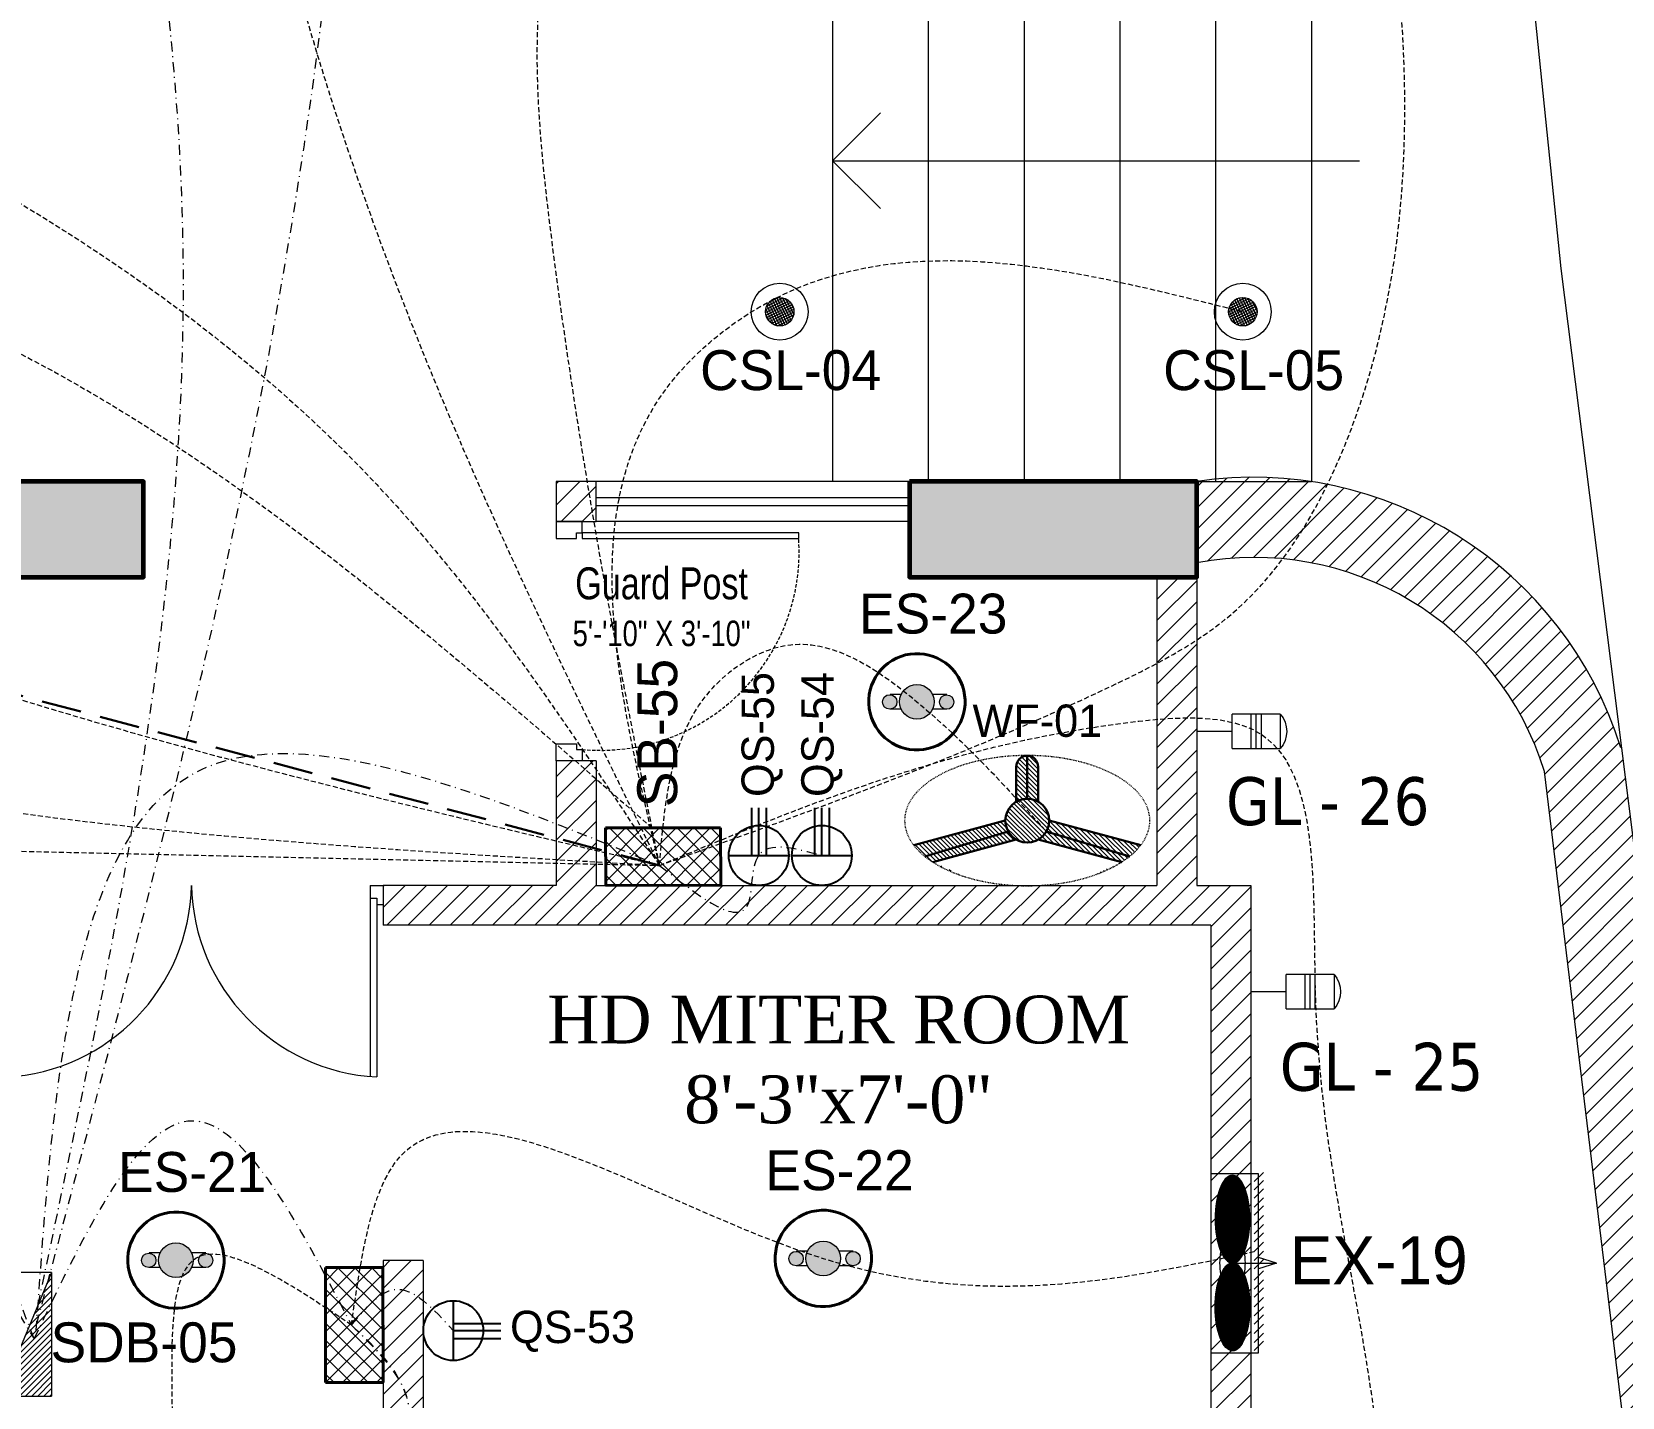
# Model space of a CAD drawing. Header units: inches. Extents: x 109699 to 44449955, y -10987 to 15824140.
# Drawn here: x 191452.6 to 191651.8, y -3726.4 to -3555.4 of the extents above; entities that cross this region are included whole.
import ezdxf

# ---------------------------------------------------------------- set-up
doc = ezdxf.new("R2010")
doc.units = ezdxf.units.IN
doc.header["$LTSCALE"] = 5
doc.header["$MEASUREMENT"] = 0
for name, pattern in [('DASHDOT', [1, 0.5, -0.25, 0, -0.25]), ('DASHED2', [0.375, 0.25, -0.125]), ('HIDDEN', [0.375, 0.25, -0.125])]:
    doc.linetypes.add(name, pattern=pattern)
doc.layers.get('0').update_dxf_attribs({"color": 123})
for name, color, linetype, lineweight in [('@NORMAL', 7, 'Continuous', 5), ('AC In', 244, 'DASHED2', 30), ('cloumn', 253, 'Continuous', 60), ('door', 8, 'Continuous', 9), ('DOOR1', 34, 'Continuous', 9), ('E-BK', 1, 'Continuous', 15), ('E-CF-Ceiling-Fan', 30, 'Continuous', 13), ('E-Con-Point', 5, 'DASHED2', 13), ('E-CSL-Ceiling-Sport-Light', 191, 'Continuous', 13), ('E-ES-Energy Saver-Light', 140, 'Continuous', 13), ('E-EX-Exhaust-Fan', 190, 'Continuous', 13), ('E-QS-Socket-15A', 1, 'Continuous', 9), ('E-SB-Switch-Board', 106, 'Continuous', 18), ('E-Sub-Distrubtion board', 3, 'Continuous', 13), ('GL', 7, 'Continuous', 5), ('glass', 140, 'Continuous', 18), ('ha', 252, 'Continuous', 5), ('HATCH2', 253, 'Continuous', 15), ('Low height wall', 7, 'Continuous', 9), ('SB', 1, 'DASHDOT', 20), ('STAIR', 8, 'Continuous', 13), ('WALL-1', 8, 'Continuous', 9)]:
    doc.layers.add(name, color=color, linetype=linetype, lineweight=lineweight)
doc.layers.add('T', color=8, linetype='Continuous')
doc.styles.add('ARIAL', font='arial.ttf', dxfattribs={"width": 0.8, "height": 48})
doc.styles.add('MtXpl_Tahoma', font='tahoma.ttf')
doc.styles.get("Standard").update_dxf_attribs({"font": 'times.ttf'})

# ---------------------------------------------------------------- blocks, each defined once
blk = doc.blocks.new('coloumn-01')
at = {"layer": 'ha'}
h = blk.add_hatch(dxfattribs=at)
h.set_pattern_fill('AR-CONC', color=256, scale=0.5)
h.set_pattern_definition([(49.99999999999999, (0, 0), (3.586300913003767, -0.3137606749129755), [0.375, -4.125]), (355, (0, 0), (-0.693756668065, 3.760960668500059), [0.3, -3.3]), (100.45144446, (0.298858405, -0.02614672), (2.89254423363556, 3.447199954843147), [0.3187009599999999, -3.505710559999999]), (46.18420000000001, (0, 1), (5.336206653357862, -0.8275964039653827), [0.5625, -6.1875]), (96.63563549, (0.444683725, 0.931033465), (4.673309728371142, 4.870593003872752), [0.47805171, -5.258568799999999]), (351.1841639899999, (0, 1), (4.673309725273866, 4.870593001349951), [0.45, -4.950000005]), (21, (0.5, 0.75), (2.984535260592308, -2.013094453326694), [0.375, -4.125]), (326.0000000000001, (0.5, 0.75), (1.216576659607909, 3.625750225234265), [0.3, -3.3]), (71.45144474, (0.74871127, 0.58224213), (4.201111883649856, 1.612655764031769), [0.31870095, -3.50571056]), (37.50000000000001, (0, 0), (0.06079927658645334, 1.664469269156557), [0, -3.26, 0, -3.35, 0, -3.3125]), (7.499999999999999, (0, 0), (1.315347687210743, 1.972058559411801), [0, -1.91, 0, -3.185, 0, -1.2625]), (327.5, (-1.115, 0), (2.669112180862045, -0.1127743586718988), [0, -1.25, 0, -3.9, 0, -5.175]), (317.5, (-1.615, 0), (2.915930846711931, 0.5005249116615886), [0, -1.625, 0, -2.59, 0, -3.675])])
h.paths.add_polyline_path([(32128.44739975178, -2546319.049243456), (32092.44739975178, -2546319.049243456), (32092.44739975178, -2546331.049243456), (32128.44739975178, -2546331.049243456)])
h.paths.add_polyline_path([(32128.44739975189, -2546617.132962178), (32098.44739975189, -2546617.132962178), (32098.44739975189, -2546629.132962178), (32128.44739975189, -2546629.132962178)])
h.paths.add_polyline_path([(31978.51966727065, -2546605.132962178), (31966.51966727065, -2546605.132962178), (31966.51966727065, -2546635.132962178), (31978.51966727065, -2546635.132962178)])
h.paths.add_polyline_path([(31821.20333333506, -2546605.132962178), (31809.20333333506, -2546605.132962178), (31809.20333333506, -2546635.132962178), (31821.20333333506, -2546635.132962178)])
h.paths.add_polyline_path([(31689.20328743063, -2546611.133238418), (31677.20328743063, -2546611.133238418), (31677.20328743063, -2546635.133238418), (31689.20328743063, -2546635.133238418)])
h.paths.add_polyline_path([(31417.20347832461, -2546611.132962178), (31405.20347832461, -2546611.132962178), (31405.20347832461, -2546635.132962178), (31417.20347832461, -2546635.132962178)])
h.paths.add_polyline_path([(31435.20347912709, -2546415.348983645), (31405.20347912709, -2546415.348983645), (31405.20347912709, -2546427.348983645), (31435.20347912709, -2546427.348983645)])
h.paths.add_polyline_path([(31633.74647668525, -2546415.348983645), (31603.74647668525, -2546415.348983645), (31603.74647668525, -2546427.348983645), (31633.74647668525, -2546427.348983645)])
h.paths.add_polyline_path([(31821.20245073218, -2546319.049243455), (31809.20245073218, -2546319.049243455), (31809.20245073218, -2546349.049243455), (31821.20245073218, -2546349.049243455)])
h.paths.add_polyline_path([(31996.51966727068, -2546319.049243455), (31966.51966727068, -2546319.049243455), (31966.51966727068, -2546331.049243455), (31996.51966727068, -2546331.049243455)])
h.paths.add_polyline_path([(31581.74648750067, -2546291.049243452), (31541.74648750067, -2546291.049243452), (31541.74648750067, -2546301.049243452), (31581.74648750067, -2546301.049243452)])
h.paths.add_polyline_path([(31485.74647668505, -2546261.049243452), (31475.74647668505, -2546261.049243452), (31475.74647668505, -2546301.049243452), (31485.74647668505, -2546301.049243452)])
h.paths.add_polyline_path([(31581.74648750064, -2546206.049278549), (31521.74648750064, -2546206.049278549), (31521.74648750064, -2546216.049243455), (31581.74648750064, -2546216.049243455)])
h.paths.add_polyline_path([(31435.20347595899, -2546206.049243455), (31405.20347595899, -2546206.049243455), (31405.20347595899, -2546218.049243455), (31435.20347595899, -2546218.049243455)])
h.paths.add_polyline_path([(31435.20347912709, -2546094.049243455), (31405.20347912709, -2546094.049243455), (31405.20347912709, -2546106.049243455), (31435.20347912709, -2546106.049243455)])
h.paths.add_polyline_path([(31583.74647668522, -2546094.049243455), (31547.74647668522, -2546094.049243455), (31547.74647668522, -2546106.049243455), (31583.74647668522, -2546106.049243455)])
h.paths.add_polyline_path([(31775.41359277777, -2546094.049243455), (31763.41359277777, -2546094.049243455), (31763.41359277777, -2546124.049243455), (31775.41359277777, -2546124.049243455)])
h.paths.add_polyline_path([(32059.80123907101, -2546094.049243455), (32047.80123907101, -2546094.049243455), (32047.80123907101, -2546124.049243455), (32059.80123907101, -2546124.049243455)])
h.paths.add_polyline_path([(32058.06771510976, -2545913.633020405), (32028.06771510976, -2545913.633020405), (32028.06771510976, -2545925.633020405), (32058.06771510976, -2545925.633020405)])
h.paths.add_polyline_path([(32048.06771510973, -2545722.712815279), (32036.06771510973, -2545722.712815279), (32036.06771510973, -2545746.712815279), (32048.06771510973, -2545746.712815279)])
h.paths.add_polyline_path([(31799.41359277774, -2545913.633020405), (31763.41359277774, -2545913.633020405), (31763.41359277774, -2545925.633020405), (31799.41359277774, -2545925.633020405)])
h.paths.add_polyline_path([(31591.53986684192, -2545945.049243456), (31561.31223659915, -2545945.049243456), (31561.31223659915, -2545957.049243456), (31591.53986684192, -2545957.049243456)])
h.paths.add_polyline_path([(31435.20347912709, -2545945.049243456), (31405.20347912709, -2545945.049243456), (31405.20347912709, -2545957.049243456), (31435.20347912709, -2545957.049243456)])
h.paths.add_polyline_path([(31429.2035252499, -2545715.383477275), (31405.2035252499, -2545715.383477275), (31405.2035252499, -2545727.383477275), (31429.2035252499, -2545727.383477275)])
h.paths.add_polyline_path([(31605.53986684192, -2545715.383237123), (31581.53986684192, -2545715.383237123), (31581.53986684192, -2545727.383237123), (31605.53986684192, -2545727.383237123)])
h.paths.add_polyline_path([(31775.41359277774, -2545711.610186095), (31763.41359277774, -2545711.610186095), (31763.41359277774, -2545735.610186095), (31775.41359277774, -2545735.610186095)])
at = {"layer": 'cloumn'}
for points, elevation in [([(31966.51966727068, -2546319.049243455), (31966.51966727068, -2546331.049243455), (31996.51966727068, -2546331.049243455), (31996.51966727068, -2546319.049243455)], -16.50604298470201), ([(32092.44739975178, -2546319.049243456), (32092.44739975178, -2546331.049243456), (32128.44739975178, -2546331.049243456), (32128.44739975178, -2546319.049243456)], -16.98928691961915)]:
    blk.add_lwpolyline(points, close=True, dxfattribs=dict(at, elevation=elevation))
blk = doc.blocks.new('d45')
at = {"layer": 'door'}
for points in [[(12713.02491945242, -3984.666556461897), (12713.02491945242, -3987.880842176182), (12716.81063373813, -3987.880842176182), (12716.81063373813, -3986.809413604753), (12717.88206230956, -3986.809413604753), (12717.88206230956, -3984.666556461897)], [(12717.88206230956, -3987.880842176182), (12758.59634802385, -3987.880842176182), (12758.59634802385, -3986.809413604753), (12717.88206230956, -3986.809413604753)], [(12713.02491945242, -4029.666556461897), (12713.02491945242, -4026.452270747611), (12716.81063373813, -4026.452270747611), (12716.81063373813, -4027.52369931904), (12717.88206230956, -4027.52369931904), (12717.88206230956, -4029.666556461897)]]:
    blk.add_lwpolyline(points, close=True, dxfattribs=at)
at = {"layer": 'door', "linetype": 'HIDDEN', "ltscale": 0.5}
blk.add_arc((12721.32901941757, -3990.335052951198), 37.34805124737715, 264.7044746508268, 3.767728427307829, dxfattribs=at)
blk = doc.blocks.new('A$C061E6EA9')
for p, q in [((1.000006047146599, 2.000002458706831), (1.000006047146599, 30.00000245870683)), ((2.000006047146599, 2.458706831021118e-06), (2.000006047146599, 29.98213961797478)), ((58.0000060471466, 2.458706831021118e-06), (58.0000060471466, 29.98213961797478)), ((59.0000060471466, 2.000002458706831), (59.0000060471466, 30.00000245870683)), ((1.000006047146599, 3.000002458706831), (6.047146598575637e-06, 3.000002458706831)), ((6.047146598575637e-06, 2.458706831021118e-06), (6.047146598575637e-06, 3.000002458706831)), ((59.0000060471466, 3.000002458706831), (60.0000060471466, 3.000002458706831)), ((60.0000060471466, 2.458706831021118e-06), (60.0000060471466, 3.000002458706831)), ((2.000006047146599, 2.458706831021118e-06), (6.047146598575637e-06, 2.458706831021118e-06)), ((2.000006047146599, 2.000002458706831), (1.000006047146599, 2.000002458706831)), ((58.0000060471466, 2.000002458706831), (59.0000060471466, 2.000002458706831)), ((58.0000060471466, 2.458706831021118e-06), (60.0000060471466, 2.458706831021118e-06))]:
    blk.add_line(p, q)
for centre, radius, start, end in [((-0.6311166211562522, -0.5934161206525914), 30.6368702959516, 1.109855743278938, 86.94810039455004), ((60.63112871543854, -0.5934161206416775), 30.63687029593947, 93.05189960544996, 178.8901442567211)]:
    blk.add_arc(centre, radius, start, end)
blk = doc.blocks.new('A$C63FA2F8C')
at = {"linetype": 'ByBlock', "ltscale": 0.5}
h = blk.add_hatch(color=256, dxfattribs=at)
h.dxf.hatch_style = 1
h.paths.add_polyline_path([(337.2288066126173, 261.8435315283132, 1), (186.444764951407, 261.8435315283132, 1)])
h.paths.add_polyline_path([(174.7543875355803, 261.112525689078, 1), (111.9624450998782, 261.112525689078, 1)])
h.paths.add_polyline_path([(359.7620794158132, 260.9155295394245, 1), (422.5540218515153, 260.9155295394245, 1)])
at = {"ltscale": 2}
for p, q in [((193.2174023309955, 293.0739176886738), (145.2272237805882, 293.0739176886738)), ((391.274980574695, 293.0739176886738), (330.4561692330288, 293.0739176886738)), ((193.5781424691202, 229.8323706932948), (145.2272237805882, 229.8323706932948)), ((391.274980574695, 229.8323706932948), (330.0954290949041, 229.8323706932948))]:
    blk.add_line(p, q, dxfattribs=at)
for centre, radius in [((143.3584163177293, 261.112525689078), 31.39597121785105), ((261.8367857820122, 261.8435315283132), 75.39202083060518), ((391.1580506336642, 260.9155295394245), 31.39597121785105)]:
    blk.add_circle(centre, radius, dxfattribs=at)
at = {"lineweight": 40}
blk.add_ellipse((261.8367857820122, 261.8435315283132), major_axis=(-89.30196609760064, 189.4862523083066), ratio=0.9999999999956461, start_param=-1.547953900145618, end_param=4.735231407033968, dxfattribs=at)
blk = doc.blocks.new('bs')
at = {"layer": 'E-BK'}
for p, q in [((-793.6107616202517, 1425.531798899594), (-793.6107616202517, 1433.501113548989)), ((-787.8528887823031, 1433.501113548989), (-793.6107616202514, 1433.501113548989)), ((-787.8528887823031, 1433.501113548989), (-787.8528887823031, 1425.531798899594)), ((-793.6107616202517, 1425.531798899594), (-787.8528887823031, 1425.531798899594)), ((-790.7318252012774, 1425.531798899594), (-790.7318252012774, 1419.63482280183))]:
    blk.add_line(p, q, dxfattribs=at)
at = {"layer": 'E-BK', "color": 5}
for p, q in [((-793.6107616202517, 1430.362221329489), (-787.8528887823031, 1430.362221329489)), ((-793.6107616202517, 1429.516456224291), (-787.8528887823031, 1429.516456224291)), ((-793.6107616202517, 1428.670698148449), (-787.8528887823031, 1428.670698148449))]:
    blk.add_line(p, q, dxfattribs=at)
at = {"layer": 'E-BK'}
blk.add_arc((-790.7318252012773, 1430.221002702818), 4.364332946471941, 48.72674153202249, 131.2732584679775, dxfattribs=at)
blk = doc.blocks.new('A$C4DCB0E22')
h = blk.add_hatch()
h.set_pattern_fill('ANSI37', color=256, scale=15, angle=90.05046403147966, style=0)
h.set_pattern_definition([(135.0504640314797, (0, 0), (-1.324656962164393, -1.326992438783809), []), (225.0504640314796, (0, 0), (1.326992438783809, -1.324656962164393), [])])
h.paths.add_polyline_path([(0.0158499618895469, -4.176303718850249e-06), (-3.779117417224143e-06, 17.9999888419976), (8.999992730033242, 18.00791571250107), (9.015846471040199, 0.007922694199763214)])
at = {"lineweight": 40}
for p, q in [((-3.779117417224143e-06, 17.9999888419976), (8.999992730033242, 18.00791571250107)), ((0.0158499618895469, -4.176303718850249e-06), (-3.779117417224143e-06, 17.9999888419976)), ((9.015846471040199, 0.007922694199763214), (8.999992730033242, 18.00791571250107)), ((0.0158499618895469, -4.176303718850249e-06), (9.015846471040199, 0.007922694199763214))]:
    blk.add_line(p, q, dxfattribs=at)
blk = doc.blocks.new('A$C172A38DB')
at = {"layer": 'E-CF-Ceiling-Fan', "linetype": 'ByBlock', "ltscale": 0.5}
h = blk.add_hatch(dxfattribs=at)
h.set_pattern_fill('ANSI31', color=256, scale=4)
h.set_pattern_definition([(45, (0, 0), (-0.3535533905932737, 0.3535533905932738), [])])
edge = h.paths.add_edge_path()
edge.add_ellipse((260.6395194993929, 36.67689698359391), major_axis=(-3.428571424389242, 0.0003081264674534777), ratio=0.9999999966841341, start_angle=149.7535552265475, end_angle=240.1904859558161)
edge.add_ellipse((260.6395194993929, 36.67689698359391), major_axis=(-3.428571424389242, 0.0003081264674534777), ratio=0.9999999966841341, start_angle=240.1904859558161, end_angle=270.1904859543396)
edge.add_ellipse((260.6395194993929, 36.67689698359391), major_axis=(-3.428571424389242, 0.0003081264674534777), ratio=0.9999999966841341, start_angle=270.1904859543396, end_angle=330.0061111111171)
edge.add_ellipse((260.6395194993929, 36.67689698359391), major_axis=(-3.428571424389242, 0.0003081264674534777), ratio=0.9999999966841341, start_angle=-29.99388888888287, end_angle=0.006105214021247157)
edge.add_ellipse((260.6395194993929, 36.67689698359391), major_axis=(-3.428571424389242, 0.0003081264674534777), ratio=0.9999999966841341, start_angle=0.006105214021247157, end_angle=30.00610521203349)
edge.add_ellipse((260.6395194993929, 36.67689698359391), major_axis=(-3.428571424389242, 0.0003081264674534777), ratio=0.9999999966841341, start_angle=30.00610521203349, end_angle=89.81981241419349)
edge.add_ellipse((260.6395194993929, 36.67689698359391), major_axis=(-3.428571424389242, 0.0003081264674534777), ratio=0.9999999966841341, start_angle=89.81981241419349, end_angle=119.8198124127269)
edge.add_ellipse((260.6395194993929, 36.67689698359391), major_axis=(-3.428571424389242, 0.0003081264674534777), ratio=0.9999999966841341, start_angle=119.8198124127269, end_angle=149.7535552265475)
edge = h.paths.add_edge_path()
edge.add_ellipse((260.6395194993929, 36.67689698359391), major_axis=(-3.428571424389242, 0.0003081264674534777), ratio=0.9999999966841341, start_angle=0.006105214021317806, end_angle=30.00610521203339, ccw=False)
edge.add_line((257.2109480616352, 36.67683977490924), (250.4867667999976, 36.67657982307231))
edge.add_ellipse((252.2010525160804, 36.67660547576997), major_axis=(-1.21218305486911, 1.21218305486911), ratio=1, start_angle=45.00085737826281, end_angle=135.0009560278039)
edge.add_line((252.2010810847616, 34.96231976253537), (257.670318139889, 34.9625617263282))
edge = h.paths.add_edge_path()
edge.add_ellipse((260.6395194993929, 36.67689698359391), major_axis=(-3.428571424389242, 0.0003081264674534777), ratio=0.9999999966841341, start_angle=-29.993888888882907, end_angle=0.006105214021317806, ccw=False)
edge.add_line((257.6702607548261, 38.39113284700694), (252.2010238774792, 38.39089118880322))
edge.add_ellipse((252.2010525160804, 36.67660547576997), major_axis=(-1.21218305486911, 1.21218305486911), ratio=1, start_angle=-44.99904397219608, end_angle=45.00085737826281)
edge.add_line((250.4867667999976, 36.67657982307231), (257.2109480616352, 36.67683977490924))
edge = h.paths.add_edge_path()
edge.add_ellipse((260.6395194993929, 36.67689698359391), major_axis=(-3.428571424389242, 0.0003081264674534777), ratio=0.9999999966841341, start_angle=89.8198124141935, end_angle=119.81981241272689, ccw=False)
edge.add_line((260.6284289923159, 33.24834349417927), (264.5002094948177, 18.90569528370026))
edge.add_ellipse((260.6395194993929, 36.67689698359391), major_axis=(0.0002618229111952332, -19.19999998866584), ratio=0.5311633676228608, start_angle=22.24308983374869, end_angle=33.26092882752906)
edge.add_line((266.2330440718424, 20.62228737281782), (262.3441915888389, 33.7021373099623))
edge = h.paths.add_edge_path()
edge.add_ellipse((260.6395194993929, 36.67689698359391), major_axis=(-3.428571424389242, 0.0003081264674534777), ratio=0.9999999966841341, start_angle=119.81981241272689, end_angle=149.7535552265475, ccw=False)
edge.add_line((262.3441915888389, 33.7021373099623), (266.2330440718424, 20.62228737281782))
edge.add_ellipse((260.6395194993929, 36.67689698359391), major_axis=(0.0002618229111952332, -19.19999998866584), ratio=0.5311633676228608, start_angle=33.26092882752906, end_angle=39.55441008531852)
edge.add_line((267.1341312233315, 21.87339784225176), (263.60119318765, 34.94958952642666))
edge = h.paths.add_edge_path()
edge.add_ellipse((260.6395194993929, 36.67689698359391), major_axis=(0.0002618229111952332, -19.19999998866584), ratio=0.5311633676228608, start_angle=146.7366964115267, end_angle=157.7543316832576)
edge.add_line((264.5001496192971, 54.4478768802296), (260.6284289923159, 40.10545047300855))
edge.add_ellipse((260.6395194993929, 36.67689698359391), major_axis=(-3.428571424389242, 0.0003081264674534777), ratio=0.9999999966841341, start_angle=240.1904859558161, end_angle=270.1904859543397, ccw=False)
edge.add_line((262.3441915888384, 39.65165665722377), (266.2329596593663, 52.73122267963536))
edge = h.paths.add_edge_path()
edge.add_ellipse((260.6395194993929, 36.67689698359391), major_axis=(0.0002618229111952332, -19.19999998866584), ratio=0.5311633676228608, start_angle=140.4432727832319, end_angle=146.7366964115267)
edge.add_line((266.2329596593663, 52.73122267963536), (262.3441915888384, 39.65165665722377))
edge.add_ellipse((260.6395194993929, 36.67689698359391), major_axis=(-3.428571424389242, 0.0003081264674534777), ratio=0.9999999966841341, start_angle=210.256743142007, end_angle=240.1904859558161, ccw=False)
edge.add_line((263.6011931876494, 38.40420444075876), (267.1340454803432, 51.48007877101197))
at = {"layer": 'E-CF-Ceiling-Fan', "lineweight": 30}
for p, q in [((260.6284289923642, 40.10545047318737), (264.5001496192971, 54.44787688022959)), ((262.3441915888543, 39.65165665727727), (266.2329596593663, 52.73122267963536)), ((263.5976616245971, 38.39113333819478), (267.1340454803432, 51.48007877101195)), ((257.6813773755857, 38.39113333819478), (252.201023911839, 38.39089118880474)), ((257.2109480615582, 36.67683977490924), (250.3524366276179, 36.67657462996794)), ((257.6703181398407, 34.9625617263282), (252.2010811203218, 34.96231976253694)), ((263.5976616245971, 34.96266062899304), (267.1341312233315, 21.87339784225174)), ((260.6284289923642, 33.24834349400044), (264.5002094948177, 18.90569528370026)), ((262.3441915888543, 33.70213730991054), (266.2330440718424, 20.62228737281781))]:
    blk.add_line(p, q, dxfattribs=at)
at = {"layer": 'E-CF-Ceiling-Fan', "linetype": 'HIDDEN', "ltscale": 0.015, "extrusion": (0, 0, -1)}
blk.add_ellipse((260.6395194993929, 36.67689698359391), major_axis=(0.0002618229111952332, -19.19999998866584), ratio=0.5311633676228608, start_param=1.570809963404907, end_param=7.853995270584493, dxfattribs=at)
at = {"layer": 'E-CF-Ceiling-Fan', "lineweight": 30, "extrusion": (0, 0, -1)}
for centre, major_axis, ratio, start_param, end_param in [((260.6395194993929, 36.67689698359391), (-3.428571424389242, 0.0003081264674534777), 0.9999999966841341, -8.987021983952737e-05, 6.283095436959747), ((252.2010525160804, 36.67660547576997), (-1.21218305486911, 1.21218305486911), 1, 3.926974131154323, 7.068566784744116)]:
    blk.add_ellipse(centre, major_axis=major_axis, ratio=ratio, start_param=start_param, end_param=end_param, dxfattribs=at)
blk = doc.blocks.new('IC')
h = blk.add_hatch()
h.set_pattern_fill('ANSI37', color=256, scale=5, style=0)
h.set_pattern_definition([(45, (-31987.5, 39264), (-0.4419417382415922, 0.4419417382415922), []), (135, (-31987.5, 39264), (-0.4419417382415922, -0.4419417382415922), [])])
h.paths.add_polyline_path([(-28.43086822907935, 23.91349104812252, 1), (-35.55001930392609, 23.91349104812252, 1)])
for radius in [7.119182435364928, 3.55957553742337]:
    blk.add_circle((-31.99044376650272, 23.91349104812252), radius)
blk = doc.blocks.new('A$C1C755710')
at = {"linetype": 'ByBlock', "ltscale": 0.5}
h = blk.add_hatch(dxfattribs=at)
h.set_pattern_fill('ANSI31', color=256)
h.set_pattern_definition([(45, (0, 0), (-0.08838834764831843, 0.08838834764831845), [])])
edge = h.paths.add_edge_path()
edge.add_ellipse((199.1649073579174, 94.51384083836456), major_axis=(191.0280833619181, 3.971377967073551e-11), ratio=0.3951307893636453, start_angle=-2.146606530950382e-05, end_angle=6.29936271653392)
edge.add_ellipse((199.1649073579174, 94.51384083836456), major_axis=(191.0280833619181, 3.971377967073551e-11), ratio=0.3951307893636453, start_angle=6.29936271653392, end_angle=41.72868663856591)
edge.add_ellipse((199.1649073579174, 94.51384083836456), major_axis=(191.0280833619181, 3.971377967073551e-11), ratio=0.3951307893636453, start_angle=41.72868663856591, end_angle=359.9999785339347)
edge = h.paths.add_edge_path()
edge.add_ellipse((581.2210740817536, 94.51384083836456), major_axis=(-191.0280833619181, 3.971377967073551e-11), ratio=0.3951307893636453, start_angle=2.146606529957221e-05, end_angle=318.2713133614341)
edge.add_ellipse((581.2210740817536, 94.51384083836456), major_axis=(-191.0280833619181, 3.971377967073551e-11), ratio=0.3951307893636453, start_angle=318.2713133614341, end_angle=360.0000214660653)
at = {"ltscale": 2}
for p, q in [((389.0395967610093, 285.5447172545246), (364.2144678700133, 207.9370213896327)), ((389.0395967610093, 102.7958703805634), (389.0395967610093, 285.5447172545246)), ((389.0395967610093, 285.5447172545246), (413.8647256520053, 207.9370213896327)), ((9.237156729897833, 188.2013995007728), (49.73115919703559, 228.6954019679106)), ((44.42906965014117, 188.2013995007728), (84.92307211727893, 228.6954019679106)), ((83.87120178474288, 188.2013995007728), (124.3652042518806, 228.6954019679106)), ((124.5506794197281, 188.2013995007728), (165.0446818868659, 228.6954019679106)), ((159.7425923399715, 188.2013995007728), (200.2365948071092, 228.6954019679106)), ((199.1847244745732, 188.2013995007728), (239.6787269417109, 228.6954019679106)), ((241.5598876592558, 188.2013995007728), (282.0538901263935, 228.6954019679106)), ((276.7518005794991, 188.2013995007728), (317.2458030466369, 228.6954019679106)), ((316.1939327141008, 188.2013995007728), (356.6879351812386, 228.6954019679106)), ((365.3524135401385, 188.2013995007728), (405.8464160072763, 228.6954019679106)), ((400.5443264603819, 188.2013995007728), (441.0383289275196, 228.6954019679106)), ((439.9864585949836, 188.2013995007728), (480.4804610621213, 228.6954019679106)), ((481.5137070744968, 188.2013995007728), (522.0077095416345, 228.6954019679106)), ((516.7056199947401, 188.2013995007728), (557.1996224618779, 228.6954019679106)), ((556.1477521293418, 188.2013995007728), (596.6417545964796, 228.6954019679106)), ((597.6751444695255, 188.2013995007728), (638.1691469366633, 228.6954019679106)), ((632.8670573897689, 188.2013995007728), (673.3610598569066, 228.6954019679106)), ((672.3091895243706, 188.2013995007728), (712.8031919915084, 228.6954019679106)), ((708.7490936335089, 188.2013995007728), (749.2430961006467, 228.6954019679106)), ((743.9410065537522, 188.2013995007728), (784.43500902089, 228.6954019679106))]:
    blk.add_line(p, q, dxfattribs=at)
blk.add_lwpolyline([(-2.91038304567337e-11, 207.9370213896327), (777.604823705391, 207.9370213896327), (777.604823705391, -2.91038304567337e-11), (-2.91038304567337e-11, -2.91038304567337e-11)], close=True, dxfattribs=at)
for centre, start, end in [((390.1929907198355, -134.2364891821926), 80.14559333652657, 99.85440666347343), ((390.1929907198355, 323.2641150363197), 260.1455933365266, 279.8544066634735)]:
    blk.add_arc(centre, 283.1687490877094, start, end, dxfattribs=at)
at = {"extrusion": (0, 0, -1)}
blk.add_ellipse((199.1649073579174, 94.51384083836456), major_axis=(191.0280833619181, 3.971377967073551e-11), ratio=0.3951307893636453, dxfattribs=at)
blk.add_ellipse((581.2210740817536, 94.51384083836456), major_axis=(-191.0280833619181, 3.971377967073551e-11), ratio=0.3951307893636453)
blk = doc.blocks.new('A$C7D2A24B3')
at = {"lineweight": 25}
for p, q in [((9.859886922386067, 11.01563311865903), (9.859886922386067, 3.514223118658265)), ((9.859886922386067, 8.143706464579736), (15.8195753665932, 8.143706464579736)), ((9.859886922386067, 7.268951136147734), (15.8195753665932, 7.268951136147734)), ((9.859886922386067, 6.288951136148171), (15.8195753665932, 6.288951136148171))]:
    blk.add_line(p, q, dxfattribs=at)
blk.add_circle((9.85988692238243, 7.264928118658645), 3.750704999999999, dxfattribs=at)
blk = doc.blocks.new('*X78')
at = {"color": 0}
for p, q in [((10774.2938920382, 16968.54929523236), (10788.301575612, 16982.55697880615)), ((10776.06165899117, 16968.54929523236), (10790.67375511737, 16983.16139135856)), ((10768.9905911793, 16968.54929523236), (10779.18445247256, 16978.74315652561)), ((10770.75835813227, 16968.54929523236), (10782.22349351904, 16980.01443061913)), ((10772.52612508523, 16968.54929523236), (10785.26253456552, 16981.28570471264)), ((10777.82942594413, 16968.54929523236), (10790.67375511737, 16981.39362440559)), ((10779.5971928971, 16968.54929523236), (10790.67375511737, 16979.62585745263)), ((10781.36495985007, 16968.54929523236), (10790.67375511737, 16977.85809049966)), ((10761.91952336744, 16968.54929523236), (10767.02828828663, 16973.65806015156)), ((10763.6872903204, 16968.54929523236), (10770.06732933311, 16974.92933424507)), ((10765.45505727337, 16968.54929523236), (10773.1063703796, 16976.20060833858)), ((10767.22282422634, 16968.54929523236), (10776.14541142608, 16977.4718824321)), ((10783.13272680303, 16968.54929523236), (10790.67375511737, 16976.09032354669)), ((10784.900493756, 16968.54929523236), (10790.67375511737, 16974.32255659372)), ((10754.84845555557, 16968.54929523236), (10754.87212410071, 16968.5729637775)), ((10756.61622250854, 16968.54929523236), (10757.91116514719, 16969.84423787101)), ((10758.3839894615, 16968.54929523236), (10760.95020619367, 16971.11551196453)), ((10760.15175641447, 16968.54929523236), (10763.98924724015, 16972.38678605804)), ((10786.66826070897, 16968.54929523236), (10790.67375511737, 16972.55478964076)), ((10788.43602766193, 16968.54929523236), (10790.67375511737, 16970.78702268779)), ((10790.2037946149, 16968.54929523236), (10790.67375511737, 16969.01925573483))]:
    blk.add_line(p, q, dxfattribs=at)
blk = doc.blocks.new('SDB')
for p, q in [((-1.818989403545856e-12, -7.500000000003638), (17.92910589847634, 0)), ((-1.818989403545856e-12, -7.500000000003638), (0, 0)), ((0, 0), (17.92910589847634, 0)), ((17.92910589847634, 0), (17.92910589847634, -7.500000000003638)), ((-1.818989403545856e-12, -7.500000000003638), (17.92910589847634, -7.500000000003638))]:
    blk.add_line(p, q)
at = {"xscale": 0.5, "yscale": 0.5, "zscale": 0.5}
blk.add_blockref('*X78', (-5377.407771660207, -8491.774647616183), dxfattribs=at)

msp = doc.modelspace()

# ---------------------------------------------------------------- hatches: boundary and pattern name
at = {"layer": 'HATCH2'}
h = msp.add_hatch(dxfattribs=at)
h.set_pattern_fill('ANSI31', color=256, scale=15, angle=-2.544443745170813e-14)
h.set_pattern_definition([(44.99999999999996, (174969.2063975816, 2531125.984210069), (-1.325825214724776, 1.325825214724777), [])])
edge = h.paths.add_edge_path()
edge.add_arc((191605.6891005714, -3659.244557156975), 48.03029903465922, 16.59411456051332, 98.63049367790725)
edge.add_line((191598.4815992929, -3611.758121718003), (191598.481599293, -3621.903486336769))
edge.add_arc((191605.6891005716, -3659.244557156568), 38.03029903447558, 17.165262452572506, 100.924771754527, ccw=False)
edge.add_line((191642.0254338617, -3648.020719680751), (191669.874346897, -3877.517880821882))
edge.add_line((191669.874346897, -3877.517880821882), (191679.9324738269, -3877.517880821882))
edge.add_line((191679.9324738268, -3877.517880821882), (191675.3856284156, -3835.40874693664))
edge.add_line((191675.3856284156, -3835.40874693664), (191664.1941345395, -3744.135978512282))
edge.add_line((191664.1941345395, -3744.135978512282), (191651.7190296487, -3645.527587575189))
h = msp.add_hatch(dxfattribs=at)
h.set_pattern_fill('ANSI31', color=256, scale=15, angle=-2.544443745170813e-14)
h.set_pattern_definition([(44.99999999999996, (139084.0799843164, 2531389.256548782), (-1.325825214724776, 1.325825214724777), [])])
h.paths.add_polyline_path([(191523.2366502697, -3611.699389865904), (191518.2366502697, -3611.699389865904), (191518.2366502697, -3616.699342296362), (191521.4747177539, -3616.699336285141), (191523.2366502697, -3616.699389865904)])
h = msp.add_hatch(dxfattribs=at)
h.set_pattern_fill('ANSI31', color=256, scale=15, angle=-2.544443745170813e-14)
h.set_pattern_definition([(44.99999999999996, (170567.0479964292, 2531116.491818015), (-1.325825214724776, 1.325825214724777), [])])
h.paths.add_polyline_path([(191618.5538668082, -3849.023315070013), (191618.5538668083, -3757.283166814412), (191605.2242320193, -3757.283166814412), (191605.2242320194, -3742.255001886098), (191605.2242320138, -3662.283166814412), (191598.4815992894, -3662.283166814412), (191598.4815992894, -3623.699389865904), (191593.4815992894, -3623.699389865904), (191593.4815992894, -3662.283166814412), (191523.2366502697, -3662.283166814412), (191523.2366502697, -3646.699389865904), (191518.2366502697, -3646.699389865904), (191518.2366502697, -3662.283166813946), (191496.5538668081, -3662.283168780899), (191496.5538668081, -3667.258330186645), (191600.2242320193, -3667.283166814412), (191600.2242320193, -3751.283166814412), (191501.5538668081, -3751.283166814412), (191501.5538668081, -3709.283091781943), (191496.5538668081, -3709.283091781943), (191496.5538668081, -3756.258140341661), (191600.2242320192, -3756.283166814412), (191600.2242320193, -3762.283166814412), (191613.5538668082, -3762.283166813946), (191613.5538668082, -3848.999130055125), (191159.2374913135, -3849.023315070013), (191159.2374913135, -3854.023315070013), (191613.4809758331, -3854.023315070013), (191613.5538668082, -3947.919783895186), (191613.5538668082, -3952.349733711386), (191618.5538668082, -3949.089947867664)])

# ---------------------------------------------------------------- linework, layer by layer
at = {"layer": '@NORMAL'}
for p, q in [((191552.8354386085, -3571.516652979297, 0.4865327038176623), (191558.8354386085, -3565.516652979297, 0.4865327038176623)), ((191552.8354386085, -3571.516652979297, 0.4865327038176623), (191618.8354386085, -3571.516652979297, 0.4865327038176552)), ((191552.8354386085, -3571.516652979297, 0.4865327038176623), (191558.8354386085, -3577.516652979297, 0.4865327038176623)), ((191580.4815992897, -3611.699389865904), (191577.0083331631, -3611.699389864973, 0.5832439349170784))]:
    msp.add_line(p, q, dxfattribs=at)
at = {"layer": '@NORMAL', "color": 7, "elevation": 0.407237895495264}
msp.add_lwpolyline([(191669.874346897, -3877.517880821882), (191642.0254338617, -3648.020719680751, 0.3826605590100281), (191598.481599293, -3621.903486336863)], format="xyb", dxfattribs=at)
at = {"layer": '@NORMAL', "color": 7}
msp.add_arc((191605.5878948529, -3659.321967057234, 1.166487869818361), 48.14986287654796, 17.21773095595178, 98.48711757615446, dxfattribs=at)
at = {"layer": 'AC In', "ltscale": 4, "elevation": 0.559041011176818}
msp.add_lwpolyline([(191531.1767466675, -3659.788532685596), (190926.48046875, -3499.105580364076), (190926.48046875, -3501.6875), (190916.0703125, -3501.6875), (190916.0703125, -3499.105580364138)], dxfattribs=at)
at = {"layer": 'E-Con-Point', "ltscale": 0.5}
for points in [[(191531.1767466675, -3659.788532685595, 0.5590410111768203), (191587.3046875, -3637.546875, 0.6832439349145716), (191602.95703125, -3628.1953125, 0.6832439349145716), (191617.73046875, -3605.37890625), (191624.52734375, -3566.1328125), (191575.7265625, -3386.7421875), (191572.9119810395, -3369.304684478221, 0.4783989405265523), (191564.8403254331, -3317.709452745945), (191551.6271283845, -3252.614481595286, 0.2846634290586749), (191550.33984375, -3199.6484375, 0.2846634290586749), (191526.0721206437, -3167.624387128682, 0.6882906862028894), (191524.953125, -3145.09765625, 0.6882906862028894), (191526.1450598215, -3054.962439762261, -0.09428638282484059), (191520.2999920681, -2958.144753783602, 0.9022312606696126)], [(191169.0626152584, -2979.129426081303, 0.5707480734968842), (191177.62109375, -3210.36328125), (191228.7520713616, -3432.995952102489, 0.4623314303895237), (191363.94921875, -3600.88671875, 0.03365271675040582), (191531.1767466675, -3659.788532685583, 0.559041011176437)], [(191143.9096995222, -3117.294127018905), (191143.9352331958, -3287.544230461569), (191128.7419187057, -3432.897368852498), (191128.22265625, -3446.125), (191249.6171875, -3504.8828125), (191335.8515625, -3528.89453125), (191495.77734375, -3612.09375), (191531.1767466675, -3659.78853268557, 0.5590410111768405)], [(190838.0602015735, -3204.404001364538, 0.5142200559752781), (190909.5, -3214.51953125, 0.5142200559752781), (191093.5546875, -3311.6015625), (191182.13671875, -3422.3125, 0.4846634290584113), (191366.29296875, -3630.5), (191531.1767466676, -3659.788532685599, 0.5590410111770551)], [(191531.1767466676, -3659.788532685665, 0.5590410111781372), (191518.078125, -3584.41015625), (191526.2366502697, -3530.3728593245, 0.329751637464391), (191545.6865064177, -3527.095929254421, 0.5832439349171352), (191604.2366502697, -3525.402760577858, 0.5832439349171352), (191604.2366502697, -3491.820312500002, 0.5832439349171352), (191604.2366502697, -3426.738351643789, 0.5832439349171352), (191572.2366502697, -3426.738351643789, 0.5832439349171352), (191544.5434815932, -3426.188207791728, 0.5832439349171352)], [(191531.1767466676, -3659.788532685599, 0.5590410111770551), (191478.7109375, -3519.79296875), (191469.0176001831, -3495.986104477374), (191447.94921875, -3493.44140625), (191385.88671875, -3495.12109375), (191294.3457620535, -3495.086669355955)], [(191143.9096995222, -3764.368694926977), (191129.5, -3680.23828125), (191128.7419187057, -3575.613229198106), (191201.7890625, -3567.36328125), (191455.38671875, -3597.97265625), (191530.231646146, -3655.082319527905, 0.5038703010334279)], [(191531.1767466676, -3659.788532685654, 0.5590410111778099), (191532.55859375, -3599.37890625), (191545.105921382, -3589.061466769708, 0.5832439349171352), (191604.2366502697, -3590.436577895312, 0.5832439349171352)], [(191531.1767466676, -3659.788532685665, 0.5590410111781372), (191537.86328125, -3637.53515625), (191547.609375, -3632.14453125), (191563.4190214619, -3639.29335252963, 0.2072378954951262), (191579.6135516952, -3655.537685395436)], [(191531.1767466675, -3659.788532685587, 0.5590410111768739), (191588.86328125, -3642.00390625), (191605.9213608176, -3642.991385848317, 0.6832439349171793), (191613.3007598009, -3675.602507429743, 0.3846634290582893), (191619.601111101, -3721.357468724558, -0.06106297970465469), (191622.0625, -3738.484375), (191626.6303945898, -3779.887585108874, 0.3846634290582809), (191625.356835297, -3844.977233319232, 0.3846634290582911)], [(190859.7063620387, -3853.764756593956, 0.2000000000000737), (190865.1171875, -3799.84765625), (190989.1172677304, -3663.324979414321, 0.02353992480693279), (191134.1953125, -3649.296875), (191531.1767466676, -3659.788532685665, 0.5590410111781372)], [(191492.59375, -3717.356476637349, 0.3670375414985962), (191498.55078125, -3696.41796875), (191551.6923305684, -3709.012772753547), (191605.6444323263, -3708.150549908275, 0.3846634290582642)], [(191492.59375, -3717.356476637349, 0.3670375414985962), (191472.7784526489, -3709.231307951097), (191470.11328125, -3726.94140625), (191470.607162449, -3802.931207377896), (191482.296875, -3835.67578125), (191520.48046875, -3846.920176582502, 0.2185255425921895), (191542.796875, -3845.507128562203, 0.2185255425921895), (191566.6919368258, -3803.044313531128), (191569.90625, -3758.362120287237, 0.2837025359023602), (191592.22265625, -3761.5390625, 0.2965744600572127), (191598.61328125, -3768.4296875, 0.2790561096672763), (191607.53125, -3811.625, 0.2837025359023602), (191617.7227922348, -3811.116437584953, 0.3846634290582642)]]:
    msp.add_spline(points, degree=3, dxfattribs=at)
at = {"layer": 'glass'}
for p, q in [((191523.2366502697, -3613.699389865904, 0.8759413736022452), (191562.4815992894, -3613.699389865875, -44.00634806941216)), ((191523.2366502697, -3614.699389865904, 0.8759413736022452), (191562.4815992894, -3614.699389865875, -44.00634806941216))]:
    msp.add_line(p, q, dxfattribs=at)
at = {"layer": 'Low height wall'}
for p, q in [((191562.4815992894, -3611.699389865904, 0.1000000000001414), (191523.2366502697, -3611.699389865904, 0.09999999999999329)), ((191562.4815992894, -3616.699389865904, 0.100000000000005), (191523.2366502697, -3616.699389865904, 0.100000000000005))]:
    msp.add_line(p, q, dxfattribs=at)
at = {"layer": 'SB', "ltscale": 0.5}
for points in [[(191452.833245234, -3719.094358087466, 0.2841549535469002), (191424.7734375, -3636.00390625), (191416.00390625, -3380.9140625), (191423.2812499935, -3206.283169901156, 0.3961961066187733), (191423.7421875, -3136.0234375), (191424.43359375, -3075.359375, -1.289470276849853), (191424.40625, -3034.62109375, 1.055486001032119), (191430.9453125, -3013.3203125, 0.9468120338202554), (191436.0703125, -3011.8125), (191444.1491494889, -3011.244881146302, -13.71501677771691), (191474.075361875, -3034.209741888501, -1.426439236872289)], [(190853.2333965977, -3028.378208730793, -0.2245844333455302), (190851.3046875, -3037.625, -0.2245844333455302), (190852.28515625, -3058.09765625, -0.2245844333455302), (190861.15234375, -3091.84375), (190978.265625, -3225.90625, 0.4287668056533068), (191072.46484375, -3274.96875), (191452.833245234, -3719.094358087466, 0.2841549535469002)], [(191453.1655850881, -3717.234225516363, 0.2792831185741377), (191490.23828125, -3541.76953125), (191481.1803765103, -3381.839843932427, 1.774437621497697), (191458.5839793539, -3275.537179641374, 1.807818072243603), (191473.7890625, -3193.64453125)], [(191453.3347350119, -3714.832826441753, 0.2650478964294206), (191471.55078125, -3586.34765625, -0.1351421716297326), (191432.046875, -3402.22265625, -0.2245844333455302)], [(191453.1079199158, -3718.055787047187, 0.2841549535472846), (191473.87890625, -3647.7421875), (191531.1767466676, -3659.788532685597, 0.5590410111773346)], [(191531.1767466676, -3659.788532685654, 0.5590410111778099), (191542.24609375, -3664.70703125, 0.6832439349171757), (191543.6093748234, -3658.532461814412, 0.6017201879338786), (191551.5078123234, -3658.532461814412, 0.6017201879338786)], [(191452.833245234, -3719.094358087494, 0.2841549535472846), (191472.75, -3691.765625), (191492.59375, -3717.35647663735, 0.3670375414985789)], [(191492.59375, -3717.35647663735, 0.3670375414985789), (191497.97265625, -3712.89453125), (191505.3489234231, -3718.053975364072, 0.1867579984297478)], [(191492.59375, -3717.356476637349, 0.3670375414985962), (191499.74609375, -3728.34375), (191491.2460937425, -3743.491365658629, 0.1867579984297478), (191492.8151312347, -3752.196975496405, 0.1867579984297478)], [(191492.59375, -3717.35647663735, 0.3670375414985789), (191498.9862189124, -3725.029112785687, 0.06367198199190277), (191499.6015625, -3737.22265625), (191503.7901641915, -3760.113738739012, 0.1867579984297478), (191512.919187209, -3760.113738739198, 0.1867579984297478)]]:
    msp.add_spline(points, degree=3, dxfattribs=at)
at = {"layer": 'STAIR', "linetype": 'Continuous'}
for p, q in [((191552.8354386085, -3551.699389865904, 0.4865327038176623), (191552.8354386085, -3611.699389865904, 0.4865327038176623)), ((191564.8354386085, -3551.699389865904, 0.4865327038176623), (191564.8354386085, -3611.699389865904, 0.4865327038176623)), ((191576.8354386085, -3551.699389865904, 0.4865327038176623), (191576.8354386085, -3611.699389865904, 0.4865327038176623)), ((191588.8354386085, -3551.699389865904, 0.4865327038176623), (191588.8354386085, -3611.699389865904, 0.4865327038176623)), ((191600.8354386085, -3551.699389865904, 0.4865327038176623), (191600.8354386085, -3611.699389865904, 0.4865327038176623)), ((191612.8354386085, -3551.699389865904, 0.4865327038176623), (191612.8354386085, -3611.699389865904, 0.4865327038176623)), ((191598.4815992897, -3611.699389865904), (191612.8354386085, -3611.699389865904))]:
    msp.add_line(p, q, dxfattribs=at)
at = {"layer": 'WALL-1'}
for p, q in [((191593.4815992894, -3623.699389865904, 0.6832439349171864), (191593.4815992894, -3662.283166814412, 0.6832439349171757)), ((191598.4815992895, -3623.699389865904, 0.6832439349171793), (191598.4815992894, -3662.283166814412, 0.6832439349171793)), ((191518.2366502697, -3646.699389865904, 0.5321260057191672), (191518.2366502697, -3662.283166813946, 0.5093657083857437)), ((191523.2366502697, -3646.699389865904, 0.100000000000005), (191518.2366502697, -3646.699389865904, 0.100000000000005)), ((191523.2366502697, -3646.699389865904, 0.5321260057191672), (191523.2366502697, -3662.283166814412, 0.5093657083856158)), ((191518.2366502697, -3662.283166813946, 0.6832439349171757), (191496.5538668081, -3662.283166813946, 0.6832439349171757)), ((191496.5538668081, -3662.283166813946, 0.457991513673079), (191496.5538668081, -3667.283166813946, 0.4506889523590338)), ((191523.2366502697, -3662.283166814412, 0.5093657083856158), (191593.4815992893, -3662.283166814412, 0.6832439349171757)), ((191598.4815992894, -3662.283166814877, 0.284663429058277), (191605.2242320192, -3662.283166814412, 0.284663429058277)), ((191605.2242320193, -3662.283166814412, 0.3846634290582784), (191605.2242320194, -3757.283166814412, 0.3846634290583033)), ((191600.2242320193, -3667.283166814412, 0.6832439349171757), (191496.5538668081, -3667.283166813946, 0.6832439349171757)), ((191600.2242320193, -3667.283166814412, 0.3846634290582784), (191600.2242320193, -3751.283166814412, 0.3846634290583069)), ((191501.5538668081, -3709.283091781943, 0.6318698497901813), (191496.5538668079, -3709.283091781943, 0.6318698497901813)), ((191496.5538668081, -3709.283091781943, 0.3893475469086489), (191496.5538668081, -3756.283166814877, 0.3207033609721144)), ((191501.5538668081, -3709.283091781943, 0.3893475469086063), (191501.5538668081, -3751.283166814412, 0.3280059222860316))]:
    msp.add_line(p, q, dxfattribs=at)
msp.add_lwpolyline([(191550.6197079707, -2878.818898212447), (191550.6197079707, -2878.818898212447), (191564.6965323065, -2955.263312255314), (191597.1083783125, -3169.871232741329), (191610.633026304, -3277.810349763187), (191630.1619928249, -3449.580448578394), (191644.0653581476, -3585.029801136165), (191664.1941345395, -3744.135978512282), (191675.3856284156, -3835.40874693664), (191680.6246377444, -3883.928132422085), (191678.2503808558, -3927.099831079415), (191669.21977882, -3957.826945758707), (191648.6276926454, -3992.483664249352), (191631.3702762547, -4018.511364481228)], dxfattribs=at)
at = {"layer": 'WALL-1', "elevation": 0.6759413736022424}
msp.add_lwpolyline([(191518.2366502697, -3616.699389865904), (191523.2366502697, -3616.699389865904), (191523.2366502697, -3611.699389865904), (191518.2366502697, -3611.699389865904)], close=True, dxfattribs=at)
at = {"layer": 'WALL-1', "elevation": 0.5832439349171494}
msp.add_lwpolyline([(191580.4815992895, -3611.699389864973), (191580.5083331632, -3611.699389864973)], dxfattribs=at)

# ---------------------------------------------------------------- block references
at = {"layer": '@NORMAL'}
msp.add_blockref('coloumn-01', (159470.0341995389, 2542707.34985359, 17.1892869196193), dxfattribs=at)
at = {"layer": 'DOOR1', "xscale": 0.6666666666581141, "yscale": 0.6666666666581141, "zscale": 0.6666666666581141, "rotation": 0.0001063651677376787}
msp.add_blockref('d45', (183042.8817448548, -960.2707051898378, 0.6321260057191687), dxfattribs=at)
at = {"layer": 'E-BK', "color": 5, "xscale": -0.7528878284414805, "yscale": 0.7528878284501843, "zscale": 0.7528878284442684, "rotation": 269.9991720482258}
for p in [(190529.6644233106, -3047.643466596597, 0.6832439349171793), (190536.4070560405, -3080.254578976443, 0.3846634290582893)]:
    msp.add_blockref('bs', p, dxfattribs=at)
at = {"layer": 'E-CSL-Ceiling-Sport-Light', "xscale": 0.5001447178050512, "yscale": 0.5001447178050512, "zscale": 0.5001447178050512, "rotation": 162.0000000000001}
for p in [(191534.7157942513, -3574.117519810414, 0.5832439349171352), (191592.7157942513, -3574.117519810415, 0.5832439349171352)]:
    msp.add_blockref('IC', p, dxfattribs=at)
at = {"layer": 'E-ES-Energy Saver-Light', "xscale": 0.02880000000004657, "yscale": 0.02880000000004657, "zscale": 0.02880000000004657}
for p in [(191555.8781220313, -3646.834446237658, 0.2072378954951262), (191463.0662630185, -3716.772401659125), (191544.1514311379, -3716.553866461575)]:
    msp.add_blockref('A$C63FA2F8C', p, dxfattribs=at)
at = {"layer": 'E-EX-Exhaust-Fan', "xscale": -0.02880000000732252, "yscale": 0.02880000000732252, "zscale": 0.02880000000732252, "rotation": 270}
msp.add_blockref('A$C1C755710', (191600.2242320193, -3720.822159919032, 0.3846634290582642), dxfattribs=at)
at = {"layer": 'E-QS-Socket-15A'}
for p, rotation in [((191550.8743034063, -3668.392348394709, 0.6017201879338786), 90.00000269790182), ((191558.7727409063, -3668.392348394709, 0.6017201879338786), 90.00000269790182), ((191495.4890368428, -3725.318903947006, 0.1867579984297478), 2.697901807696978e-06)]:
    msp.add_blockref('A$C7D2A24B3', p, dxfattribs=dict(at, rotation=rotation))
at = {"layer": 'E-SB-Switch-Board', "xscale": 0.8002315484918654, "yscale": 0.8002315484918654, "zscale": 0.8002315484918654}
for p, rotation in [((191538.8409610591, -3662.289507122101, 0.5301638638591174), 89.99999999999999), ((191496.5538637839, -3710.15439883642, 0.3670375414985962), 180)]:
    msp.add_blockref('A$C4DCB0E22', p, dxfattribs=dict(at, rotation=rotation))
at = {"layer": 'E-Sub-Distrubtion board', "xscale": -0.86425007233629, "yscale": 0.86425007233629, "zscale": 0.86425007233629, "rotation": 90}
msp.add_blockref('SDB', (191448.5538810315, -3710.766453678766, 0.2841549535472846), dxfattribs=at)
at = {"layer": 'ha', "xscale": 0.8, "yscale": 0.8, "zscale": 0.8, "rotation": 269.9999999999999}
msp.add_blockref('A$C172A38DB', (191547.8922263694, -3445.662332124362), dxfattribs=at)
at = {"layer": 'ha', "extrusion": (-0.003130546719178185, -6.414222342631972e-11, 0.9999950998266137), "xscale": 0.8000038395295402, "yscale": 0.8000038395295402, "zscale": 0.8000038395295402, "rotation": 179.9999976521227}
msp.add_blockref('A$C061E6EA9', (191495.6179524735, -3662.283166852259, -598.7056681098733), dxfattribs=at)

# ---------------------------------------------------------------- texts
at = {"layer": 'E-CF-Ceiling-Fan', "color": 1, "insert": (191570.3769325472, -3639.634548204667), "char_height": 4.05078125, "width": 24.08470202641911, "attachment_point": 1}
msp.add_mtext('{\\fCentury Gothic|b0|i0|c0|p34;\\C256;WF-01}', dxfattribs=at)
at = {"layer": 'E-CSL-Ceiling-Sport-Light', "char_height": 5, "width": 24.08470202641911, "attachment_point": 1}
for s, insert in [('{\\fCentury Gothic|b0|i0|c0|p34;CSL-04}', (191536.2604483876, -3595.252703093393, 0.5832439349171352)), ('{\\fCentury Gothic|b0|i0|c0|p34;CSL-05}', (191594.2604483876, -3595.252703093394, 0.5832439349171352))]:
    msp.add_mtext(s, dxfattribs=dict(at, insert=insert))
at = {"layer": 'E-ES-Energy Saver-Light', "char_height": 5, "width": 24.08470202641911, "attachment_point": 1}
for s, insert in [('{\\fCentury Gothic|b0|i0|c0|p34;ES-23}', (191556.1700840903, -3625.744478405394, 0.2072378954951262)), ('{\\fCentury Gothic|b0|i0|c0|p34;ES-21}', (191463.3582250774, -3695.682433826861)), ('{\\fCentury Gothic|b0|i0|c0|p34;ES-22}', (191544.4433931969, -3695.463898629311))]:
    msp.add_mtext(s, dxfattribs=dict(at, insert=insert))
at = {"layer": 'E-EX-Exhaust-Fan', "insert": (191610.1019173794, -3712.324464551113, 0.4846634290582656), "char_height": 6, "width": 24.08470202641911, "attachment_point": 7}
msp.add_mtext('{\\fCentury Gothic|b0|i0|c0|p34;EX-19}', dxfattribs=at)
at = {"layer": 'E-QS-Socket-15A', "color": 1, "char_height": 4.05, "width": 19.50860864139948, "attachment_point": 1, "rotation": 89.99999999999999}
for s, insert in [('{\\fCentury Gothic|b0|i0|c0|p34;\\C256;QS-55}', (191541.4498672235, -3651.215386486318, 0.3261542328701214)), ('{\\fCentury Gothic|b0|i0|c0|p34;\\C256;QS-54}', (191548.9333973787, -3651.215386486318, 0.3261542328701214))]:
    msp.add_mtext(s, dxfattribs=dict(at, insert=insert))
at = {"layer": 'E-QS-Socket-15A', "color": 1, "insert": (191512.4587963191, -3715.565571202937, 0.05369022337774287), "char_height": 4.05, "width": 19.50860864139948, "attachment_point": 1}
msp.add_mtext('{\\fCentury Gothic|b0|i0|c0|p34;\\C256;QS-53}', dxfattribs=at)
at = {"layer": 'E-SB-Switch-Board', "insert": (191528.3938061576, -3652.492274264572, 0.0841040734950845), "char_height": 5, "width": 24.08470202641911, "attachment_point": 1, "rotation": 90}
msp.add_mtext('{\\fCentury Gothic|b0|i0|c0|p34;SB-55}', dxfattribs=at)
at = {"layer": 'E-Sub-Distrubtion board', "insert": (191478.3173843153, -3717.024251450428, 0.2252520774100455), "char_height": 5, "width": 22.95006753067719, "attachment_point": 3}
msp.add_mtext('{\\fCentury Gothic|b0|i0|c0|p34;SDB-05}', dxfattribs=at)
at = {"layer": 'GL', "color": 7, "style": 'MtXpl_Tahoma'}
for s, p in [('GL - 26', (191602.1284908868, -3654.733068940001, 0.6832439349171793)), ('GL - 25', (191608.8711236167, -3688.003549354822, 0.3846634290582894))]:
    msp.add_text(s, height=6, rotation=359.9999999999999, dxfattribs=at).set_placement(p)
at = {"layer": 'T', "ltscale": 0.5, "insert": (191531.4372337704, -3622.453941407033), "char_height": 4, "attachment_point": 2, "rotation": 359.99984094720685, "style": 'ARIAL'}
msp.add_mtext_dynamic_manual_height_columns('\\A1;{\\fCentury Gothic|b0|i0|c0|p34;Guard Post\\P\\H0.8x;5\'-\'10" X 3\'-10"}', width=33.1762746365658, gutter_width=240, heights=[0], dxfattribs=at)
at = {"layer": 'T', "insert": (191510.0731477316, -3676.081727592844, 0.2072378954951262), "char_height": 6, "width": 85.08148621159489, "attachment_point": 1}
msp.add_mtext("\\pi7.02524;HD MITER ROOM                  \\P\\pi24.18386;8'-3''x7'-0''", dxfattribs=at)

doc.saveas('drawing.dxf')
